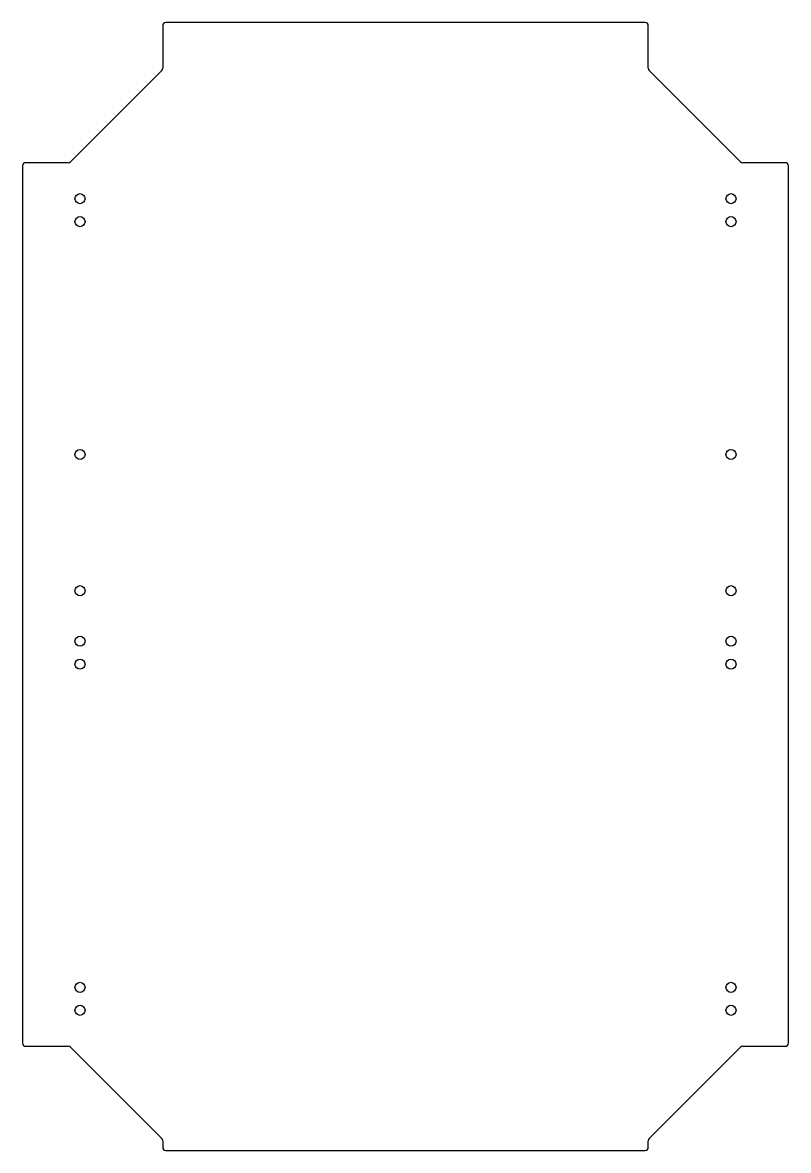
# Model space of a CAD drawing. Header units: millimetres. Extents: x -250 to 250, y -368 to 368.
import ezdxf

# ---------------------------------------------------------------- set-up
doc = ezdxf.new("R2010")
doc.units = ezdxf.units.MM
doc.layers.add('CUTOUTS', color=1, linetype='CONTINUOUS')
doc.layers.add('PERIMETER', color=5, linetype='CONTINUOUS')

msp = doc.modelspace()

# ---------------------------------------------------------------- linework, layer by layer
at = {"layer": 'CUTOUTS'}
for centre in [(-212.5, 253.25), (212.5, 253.25), (-212.5, 238.25), (212.5, 238.25), (-212.5, 86.25), (212.5, 86.25), (-212.5, -2.75), (212.5, -2.75), (-212.5, -35.75), (212.5, -35.75), (-212.5, -50.75), (212.5, -50.75), (-212.5, -261.75), (212.5, -261.75), (-212.5, -276.75), (212.5, -276.75)]:
    msp.add_circle(centre, 3.3, dxfattribs=at)
at = {"layer": 'PERIMETER'}
for p, q in [((-158.5, 366.25), (-158.5, 338.46)), ((156.5, 368.25), (-156.5, 368.25)), ((158.5, 338.46), (158.5, 366.25)), ((-159.09, 337.04), (-218.79, 277.34)), ((218.79, 277.34), (159.09, 337.04)), ((-250, 274.75), (-250, -298.25)), ((-220.21, 276.75), (-248, 276.75)), ((248, 276.75), (220.21, 276.75)), ((250, -298.25), (250, 274.75)), ((-248, -300.25), (-220.21, -300.25)), ((-218.79, -300.84), (-159.09, -360.54)), ((159.09, -360.54), (218.79, -300.84)), ((220.21, -300.25), (248, -300.25)), ((-158.5, -361.96), (-158.5, -366.25)), ((-156.5, -368.25), (156.5, -368.25)), ((158.5, -366.25), (158.5, -361.96))]:
    msp.add_line(p, q, dxfattribs=at)
for centre, start, end in [((156.5, 366.25), 0, 90), ((-156.5, 366.25), 90, 180), ((-160.5, 338.46), -45, 0), ((160.5, 338.46), 180, 225), ((-248, 274.75), 90, 180.00001), ((-220.21, 278.75), 270, 315), ((220.21, 278.75), 225, 270), ((248, 274.75), -0.00001, 90), ((-248, -298.25), 180.00001, 270), ((-220.21, -302.25), 45, 90), ((220.21, -302.25), 90, 135), ((248, -298.25), 270, 359.99999), ((-160.5, -361.96), 0, 45), ((160.5, -361.96), 135, 180), ((-156.5, -366.25), 180, 270), ((156.5, -366.25), 270, 360)]:
    msp.add_arc(centre, 2, start, end, dxfattribs=at)

doc.saveas('drawing.dxf')
